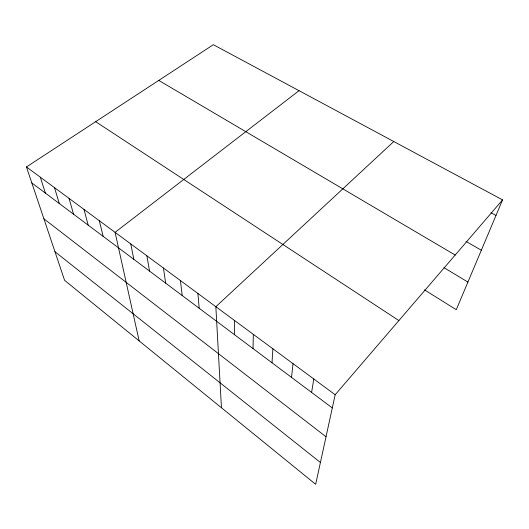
<?xml version="1.0" encoding="UTF-8"?>
<svg xmlns="http://www.w3.org/2000/svg" width="529" height="529" viewBox="0 0 529 529"><rect width="100%" height="100%" fill="white"/><g stroke="black" fill="none" stroke-linecap="round" stroke-linejoin="round"><path stroke-width="0.79" d="M253.041 348.578L253.318 334.354M272.012 362.782L272.885 348.783M291.525 377.395L293.026 363.648M311.614 392.432L313.783 378.962M502.55 199.896L335.174 394.746L315.668 484.299L64.591 280.33L26.45 166.952L213.352 44.7L502.55 199.896L456.269 309.71L424.516 289.885M393.794 141.534L215.845 306.701L221.453 407.76M299.03 90.684L115.084 232.35L139.153 340.907M490.965 212.711L495.99 215.468M465.996 241.403L481.337 250.237M158.766 80.408L455.185 255.038M443.963 267.661L467.92 282.076M95.656 121.683L398.886 320.574M26.45 166.952L335.174 394.746M31.839 182.961L332.305 407.925M43.894 218.801L326.016 436.762M54.963 251.705L320.415 462.485M40.297 177.169L45.401 193.118M54.494 187.643L59.308 203.526M69.061 198.395L73.557 214.199M84.005 209.418L88.164 225.136M99.34 220.732L103.148 236.357M130.775 243.929L133.837 259.329M146.883 255.818L149.542 271.093M163.428 268.024L165.663 283.16M180.422 280.562L182.207 295.546M197.886 293.45L199.202 308.268M234.314 320.329L234.598 334.771"/></g></svg>
